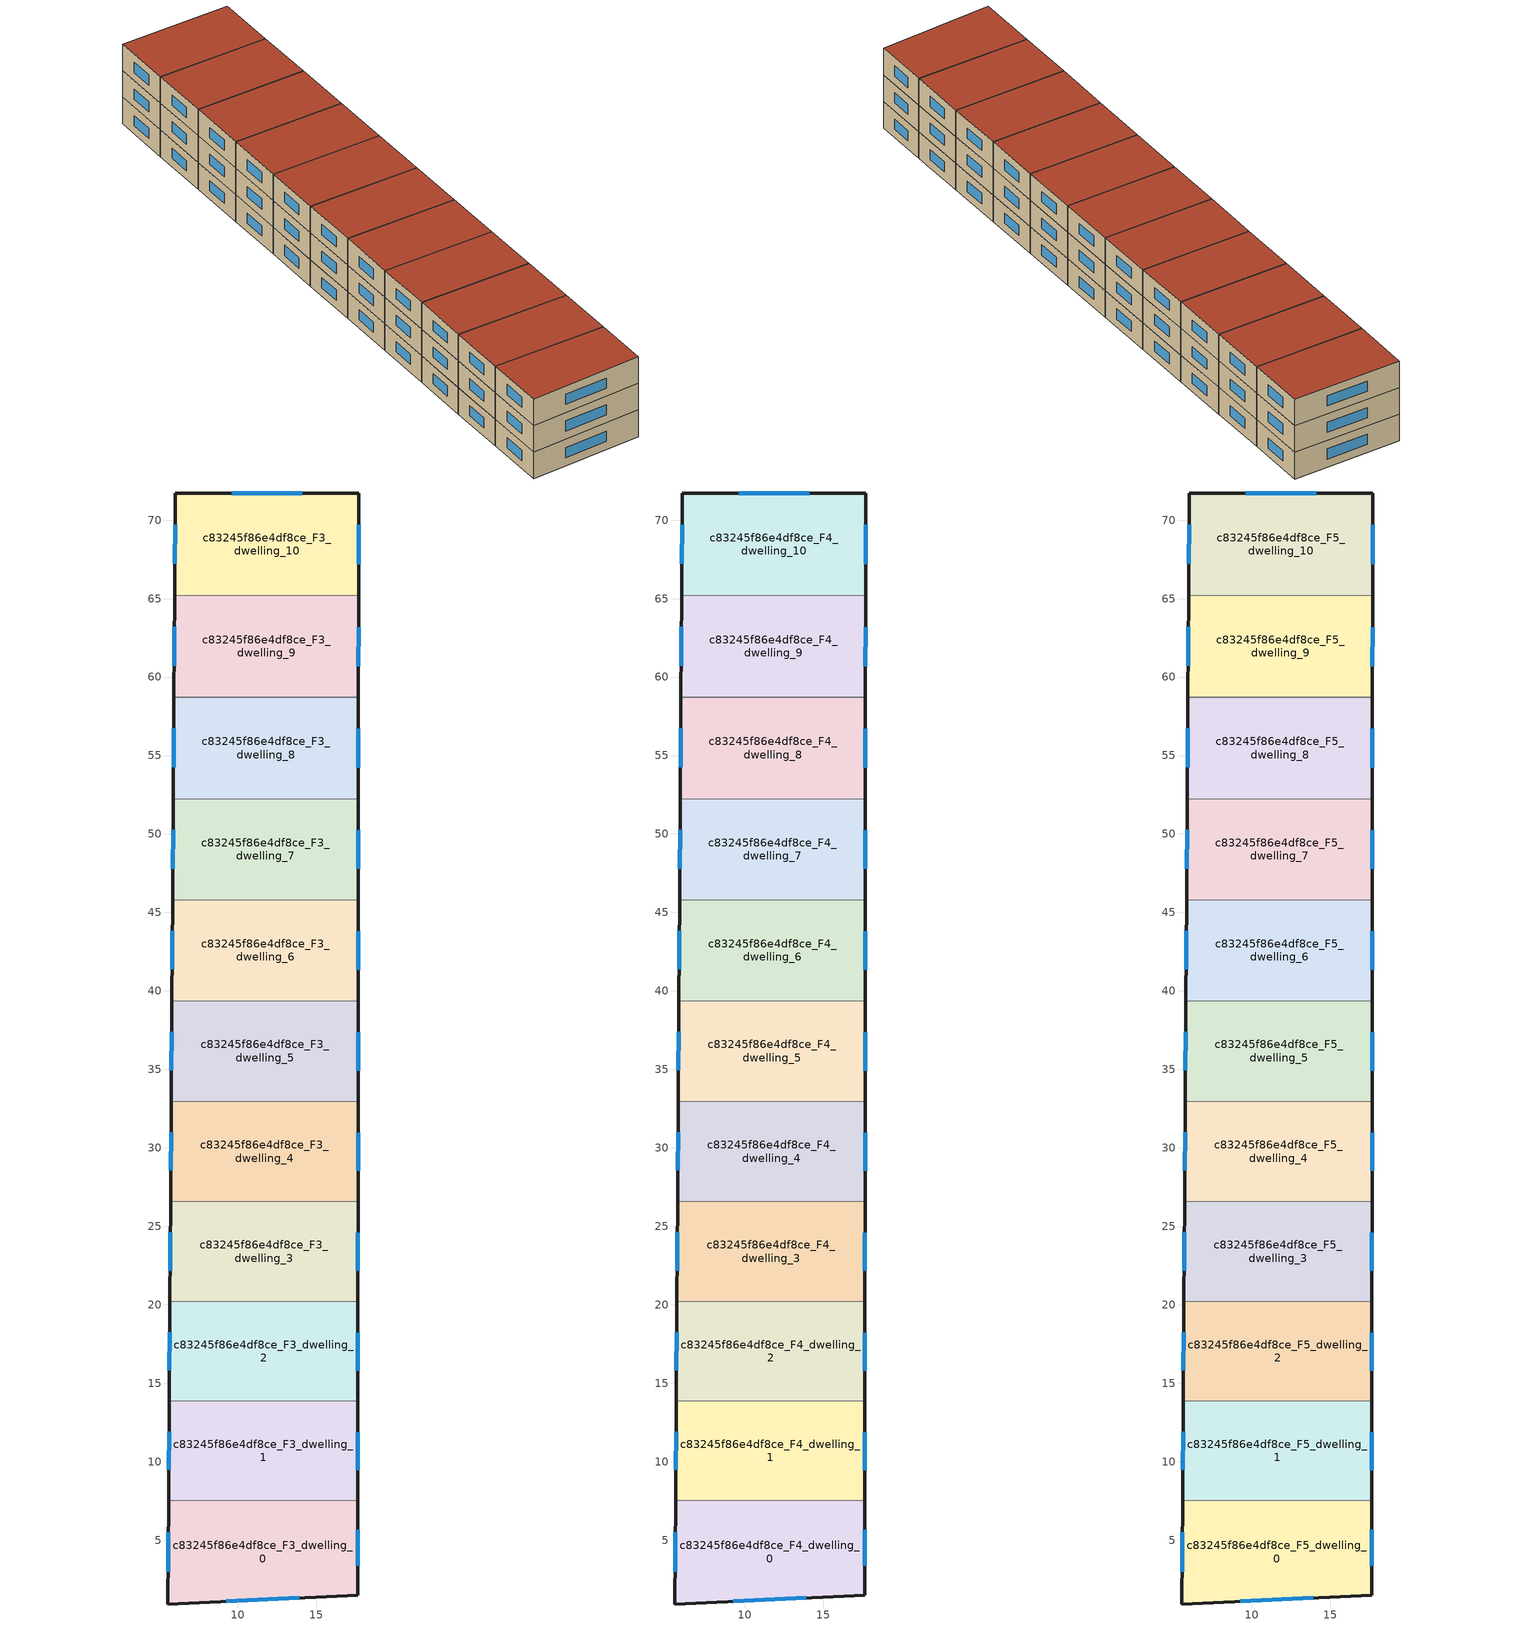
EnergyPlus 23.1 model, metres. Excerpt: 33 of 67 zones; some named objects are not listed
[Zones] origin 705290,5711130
c83245f86e4df8ce_F3_dwelling_0
 floor to c83245f86e4df8ce_F2_dwelling_0 (EU_floor_Construction): 17.64,7.51 17.64,1.5 5.54,0.93 5.59,7.54 z9
 wall outside (EU_wall_Construction): 5.59,7.54 5.54,0.93 17.64,1.5 17.64,7.51 z9:12
 wall to c83245f86e4df8ce_F3_dwelling_1 (EU_wall_Construction): 17.64,7.51 5.59,7.54 z9:12
 window (EU_Window_Construction): 17.64,3.35 17.64,5.65 / 9.28,1.1 13.9,1.32 / 5.57,5.5 5.56,2.97 z9.93:11.07
c83245f86e4df8ce_F3_dwelling_1
 floor to c83245f86e4df8ce_F2_dwelling_1 (EU_floor_Construction): 17.65,13.84 17.64,7.51 5.59,7.54 5.63,13.87 z9
 wall outside (EU_wall_Construction): 5.63,13.87 5.59,7.54 / 17.64,7.51 17.65,13.84 z9:12
 wall to c83245f86e4df8ce_F3_dwelling_2 (EU_wall_Construction): 17.65,13.84 5.63,13.87 z9:12
 window (EU_Window_Construction): 5.62,11.91 5.6,9.49 / 17.64,9.46 17.65,11.88 z9.93:11.07
c83245f86e4df8ce_F3_dwelling_10
 floor to c83245f86e4df8ce_F2_dwelling_10 (EU_floor_Construction): 17.7,71.7 17.69,65.19 5.98,65.22 6.02,71.73 z9
 wall outside (EU_wall_Construction): 17.69,65.19 17.7,71.7 6.02,71.73 5.98,65.22 z9:12
 wall to c83245f86e4df8ce_F3_dwelling_9 (EU_wall_Construction): 5.98,65.22 17.69,65.19 z9:12
 window (EU_Window_Construction): 6.01,69.72 5.99,67.23 / 14.09,71.71 9.63,71.72 / 17.7,67.2 17.7,69.69 z9.93:11.07
c83245f86e4df8ce_F3_dwelling_2
 floor to c83245f86e4df8ce_F2_dwelling_2 (EU_floor_Construction): 17.65,20.19 17.65,13.84 5.63,13.87 5.67,20.21 z9
 wall outside (EU_wall_Construction): 5.67,20.21 5.63,13.87 / 17.65,13.84 17.65,20.19 z9:12
 wall to c83245f86e4df8ce_F3_dwelling_3 (EU_wall_Construction): 17.65,20.19 5.67,20.21 z9:12
 window (EU_Window_Construction): 5.66,18.25 5.64,15.83 / 17.65,15.8 17.65,18.23 z9.93:11.07
c83245f86e4df8ce_F3_dwelling_3
 floor to c83245f86e4df8ce_F2_dwelling_3 (EU_floor_Construction): 17.66,26.55 17.65,20.19 5.67,20.21 5.71,26.58 z9
 wall outside (EU_wall_Construction): 5.71,26.58 5.67,20.21 / 17.65,20.19 17.66,26.55 z9:12
 wall to c83245f86e4df8ce_F3_dwelling_4 (EU_wall_Construction): 17.66,26.55 5.71,26.58 z9:12
 window (EU_Window_Construction): 5.7,24.62 5.69,22.18 / 17.66,22.15 17.66,24.59 z9.93:11.07
c83245f86e4df8ce_F3_dwelling_4
 floor to c83245f86e4df8ce_F2_dwelling_4 (EU_floor_Construction): 17.67,32.94 17.66,26.55 5.71,26.58 5.76,32.97 z9
 wall outside (EU_wall_Construction): 5.76,32.97 5.71,26.58 / 17.66,26.55 17.67,32.94 z9:12
 wall to c83245f86e4df8ce_F3_dwelling_5 (EU_wall_Construction): 17.67,32.94 5.76,32.97 z9:12
 window (EU_Window_Construction): 5.74,31 5.73,28.56 / 17.66,28.53 17.66,30.97 z9.93:11.07
c83245f86e4df8ce_F3_dwelling_5
 floor to c83245f86e4df8ce_F2_dwelling_5 (EU_floor_Construction): 17.67,39.35 17.67,32.94 5.76,32.97 5.8,39.38 z9
 wall outside (EU_wall_Construction): 5.8,39.38 5.76,32.97 / 17.67,32.94 17.67,39.35 z9:12
 wall to c83245f86e4df8ce_F3_dwelling_6 (EU_wall_Construction): 17.67,39.35 5.8,39.38 z9:12
 window (EU_Window_Construction): 5.79,37.4 5.77,34.95 / 17.67,34.92 17.67,37.37 z9.93:11.07
c83245f86e4df8ce_F3_dwelling_6
 floor to c83245f86e4df8ce_F2_dwelling_6 (EU_floor_Construction): 17.68,45.78 17.67,39.35 5.8,39.38 5.84,45.81 z9
 wall outside (EU_wall_Construction): 5.84,45.81 5.8,39.38 / 17.67,39.35 17.68,45.78 z9:12
 wall to c83245f86e4df8ce_F3_dwelling_7 (EU_wall_Construction): 17.68,45.78 5.84,45.81 z9:12
 window (EU_Window_Construction): 5.83,43.82 5.82,41.37 / 17.67,41.34 17.68,43.8 z9.93:11.07
c83245f86e4df8ce_F3_dwelling_7
 floor to c83245f86e4df8ce_F2_dwelling_7 (EU_floor_Construction): 17.68,52.23 17.68,45.78 5.84,45.81 5.89,52.26 z9
 wall outside (EU_wall_Construction): 5.89,52.26 5.84,45.81 / 17.68,45.78 17.68,52.23 z9:12
 wall to c83245f86e4df8ce_F3_dwelling_8 (EU_wall_Construction): 17.68,52.23 5.89,52.26 z9:12
 window (EU_Window_Construction): 5.88,50.27 5.86,47.8 / 17.68,47.77 17.68,50.24 z9.93:11.07
c83245f86e4df8ce_F3_dwelling_8
 floor to c83245f86e4df8ce_F2_dwelling_8 (EU_floor_Construction): 17.69,58.7 17.68,52.23 5.89,52.26 5.93,58.73 z9
 wall outside (EU_wall_Construction): 5.93,58.73 5.89,52.26 / 17.68,52.23 17.69,58.7 z9:12
 wall to c83245f86e4df8ce_F3_dwelling_9 (EU_wall_Construction): 17.69,58.7 5.93,58.73 z9:12
 window (EU_Window_Construction): 5.92,56.73 5.9,54.26 / 17.68,54.23 17.69,56.7 z9.93:11.07
c83245f86e4df8ce_F3_dwelling_9
 floor to c83245f86e4df8ce_F2_dwelling_9 (EU_floor_Construction): 17.69,65.19 17.69,58.7 5.93,58.73 5.98,65.22 z9
 wall outside (EU_wall_Construction): 5.98,65.22 5.93,58.73 / 17.69,58.7 17.69,65.19 z9:12
 window (EU_Window_Construction): 5.96,63.21 5.95,60.73 / 17.69,60.7 17.69,63.19 z9.93:11.07
c83245f86e4df8ce_F4_dwelling_0
 floor to c83245f86e4df8ce_F3_dwelling_0 (EU_floor_Construction): 17.64,7.51 17.64,1.5 5.54,0.93 5.59,7.54 z12
 wall outside (EU_wall_Construction): 5.59,7.54 5.54,0.93 17.64,1.5 17.64,7.51 z12:15
 wall to c83245f86e4df8ce_F4_dwelling_1 (EU_wall_Construction): 17.64,7.51 5.59,7.54 z12:15
 window (EU_Window_Construction): 17.64,3.35 17.64,5.65 / 9.28,1.1 13.9,1.32 / 5.57,5.5 5.56,2.97 z12.93:14.07
c83245f86e4df8ce_F4_dwelling_1
 floor to c83245f86e4df8ce_F3_dwelling_1 (EU_floor_Construction): 17.65,13.84 17.64,7.51 5.59,7.54 5.63,13.87 z12
 wall outside (EU_wall_Construction): 5.63,13.87 5.59,7.54 / 17.64,7.51 17.65,13.84 z12:15
 wall to c83245f86e4df8ce_F4_dwelling_2 (EU_wall_Construction): 17.65,13.84 5.63,13.87 z12:15
 window (EU_Window_Construction): 5.62,11.91 5.6,9.49 / 17.64,9.46 17.65,11.88 z12.93:14.07
c83245f86e4df8ce_F4_dwelling_10
 floor to c83245f86e4df8ce_F3_dwelling_10 (EU_floor_Construction): 17.7,71.7 17.69,65.19 5.98,65.22 6.02,71.73 z12
 wall outside (EU_wall_Construction): 17.69,65.19 17.7,71.7 6.02,71.73 5.98,65.22 z12:15
 wall to c83245f86e4df8ce_F4_dwelling_9 (EU_wall_Construction): 5.98,65.22 17.69,65.19 z12:15
 window (EU_Window_Construction): 6.01,69.72 5.99,67.23 / 14.09,71.71 9.63,71.72 / 17.7,67.2 17.7,69.69 z12.93:14.07
c83245f86e4df8ce_F4_dwelling_2
 floor to c83245f86e4df8ce_F3_dwelling_2 (EU_floor_Construction): 17.65,20.19 17.65,13.84 5.63,13.87 5.67,20.21 z12
 wall outside (EU_wall_Construction): 5.67,20.21 5.63,13.87 / 17.65,13.84 17.65,20.19 z12:15
 wall to c83245f86e4df8ce_F4_dwelling_3 (EU_wall_Construction): 17.65,20.19 5.67,20.21 z12:15
 window (EU_Window_Construction): 5.66,18.25 5.64,15.83 / 17.65,15.8 17.65,18.23 z12.93:14.07
c83245f86e4df8ce_F4_dwelling_3
 floor to c83245f86e4df8ce_F3_dwelling_3 (EU_floor_Construction): 17.66,26.55 17.65,20.19 5.67,20.21 5.71,26.58 z12
 wall outside (EU_wall_Construction): 5.71,26.58 5.67,20.21 / 17.65,20.19 17.66,26.55 z12:15
 wall to c83245f86e4df8ce_F4_dwelling_4 (EU_wall_Construction): 17.66,26.55 5.71,26.58 z12:15
 window (EU_Window_Construction): 5.7,24.62 5.69,22.18 / 17.66,22.15 17.66,24.59 z12.93:14.07
c83245f86e4df8ce_F4_dwelling_4
 floor to c83245f86e4df8ce_F3_dwelling_4 (EU_floor_Construction): 17.67,32.94 17.66,26.55 5.71,26.58 5.76,32.97 z12
 wall outside (EU_wall_Construction): 5.76,32.97 5.71,26.58 / 17.66,26.55 17.67,32.94 z12:15
 wall to c83245f86e4df8ce_F4_dwelling_5 (EU_wall_Construction): 17.67,32.94 5.76,32.97 z12:15
 window (EU_Window_Construction): 5.74,31 5.73,28.56 / 17.66,28.53 17.66,30.97 z12.93:14.07
c83245f86e4df8ce_F4_dwelling_5
 floor to c83245f86e4df8ce_F3_dwelling_5 (EU_floor_Construction): 17.67,39.35 17.67,32.94 5.76,32.97 5.8,39.38 z12
 wall outside (EU_wall_Construction): 5.8,39.38 5.76,32.97 / 17.67,32.94 17.67,39.35 z12:15
 wall to c83245f86e4df8ce_F4_dwelling_6 (EU_wall_Construction): 17.67,39.35 5.8,39.38 z12:15
 window (EU_Window_Construction): 5.79,37.4 5.77,34.95 / 17.67,34.92 17.67,37.37 z12.93:14.07
c83245f86e4df8ce_F4_dwelling_6
 floor to c83245f86e4df8ce_F3_dwelling_6 (EU_floor_Construction): 17.68,45.78 17.67,39.35 5.8,39.38 5.84,45.81 z12
 wall outside (EU_wall_Construction): 5.84,45.81 5.8,39.38 / 17.67,39.35 17.68,45.78 z12:15
 wall to c83245f86e4df8ce_F4_dwelling_7 (EU_wall_Construction): 17.68,45.78 5.84,45.81 z12:15
 window (EU_Window_Construction): 5.83,43.82 5.82,41.37 / 17.67,41.34 17.68,43.8 z12.93:14.07
c83245f86e4df8ce_F4_dwelling_7
 floor to c83245f86e4df8ce_F3_dwelling_7 (EU_floor_Construction): 17.68,52.23 17.68,45.78 5.84,45.81 5.89,52.26 z12
 wall outside (EU_wall_Construction): 5.89,52.26 5.84,45.81 / 17.68,45.78 17.68,52.23 z12:15
 wall to c83245f86e4df8ce_F4_dwelling_8 (EU_wall_Construction): 17.68,52.23 5.89,52.26 z12:15
 window (EU_Window_Construction): 5.88,50.27 5.86,47.8 / 17.68,47.77 17.68,50.24 z12.93:14.07
c83245f86e4df8ce_F4_dwelling_8
 floor to c83245f86e4df8ce_F3_dwelling_8 (EU_floor_Construction): 17.69,58.7 17.68,52.23 5.89,52.26 5.93,58.73 z12
 wall outside (EU_wall_Construction): 5.93,58.73 5.89,52.26 / 17.68,52.23 17.69,58.7 z12:15
 wall to c83245f86e4df8ce_F4_dwelling_9 (EU_wall_Construction): 17.69,58.7 5.93,58.73 z12:15
 window (EU_Window_Construction): 5.92,56.73 5.9,54.26 / 17.68,54.23 17.69,56.7 z12.93:14.07
c83245f86e4df8ce_F4_dwelling_9
 floor to c83245f86e4df8ce_F3_dwelling_9 (EU_floor_Construction): 17.69,65.19 17.69,58.7 5.93,58.73 5.98,65.22 z12
 wall outside (EU_wall_Construction): 5.98,65.22 5.93,58.73 / 17.69,58.7 17.69,65.19 z12:15
 window (EU_Window_Construction): 5.96,63.21 5.95,60.73 / 17.69,60.7 17.69,63.19 z12.93:14.07
c83245f86e4df8ce_F5_dwelling_0
 floor to c83245f86e4df8ce_F4_dwelling_0 (EU_floor_Construction): 17.64,7.51 17.64,1.5 5.54,0.93 5.59,7.54 z15
 wall outside (EU_wall_Construction): 5.59,7.54 5.54,0.93 17.64,1.5 17.64,7.51 z15:18
 wall to c83245f86e4df8ce_F5_dwelling_1 (EU_wall_Construction): 17.64,7.51 5.59,7.54 z15:18
 window (EU_Window_Construction): 17.64,3.35 17.64,5.65 / 9.28,1.1 13.9,1.32 / 5.57,5.5 5.56,2.97 z15.93:17.07
 roof outside (EU_roof_Construction): 17.64,1.5 17.64,7.51 5.59,7.54 5.54,0.93 z18
c83245f86e4df8ce_F5_dwelling_1
 floor to c83245f86e4df8ce_F4_dwelling_1 (EU_floor_Construction): 17.65,13.84 17.64,7.51 5.59,7.54 5.63,13.87 z15
 wall outside (EU_wall_Construction): 5.63,13.87 5.59,7.54 / 17.64,7.51 17.65,13.84 z15:18
 wall to c83245f86e4df8ce_F5_dwelling_2 (EU_wall_Construction): 17.65,13.84 5.63,13.87 z15:18
 window (EU_Window_Construction): 5.62,11.91 5.6,9.49 / 17.64,9.46 17.65,11.88 z15.93:17.07
 roof outside (EU_roof_Construction): 17.64,7.51 17.65,13.84 5.63,13.87 5.59,7.54 z18
c83245f86e4df8ce_F5_dwelling_10
 floor to c83245f86e4df8ce_F4_dwelling_10 (EU_floor_Construction): 17.7,71.7 17.69,65.19 5.98,65.22 6.02,71.73 z15
 wall outside (EU_wall_Construction): 17.69,65.19 17.7,71.7 6.02,71.73 5.98,65.22 z15:18
 wall to c83245f86e4df8ce_F5_dwelling_9 (EU_wall_Construction): 5.98,65.22 17.69,65.19 z15:18
 window (EU_Window_Construction): 6.01,69.72 5.99,67.23 / 14.09,71.71 9.63,71.72 / 17.7,67.2 17.7,69.69 z15.93:17.07
 roof outside (EU_roof_Construction): 17.69,65.19 17.7,71.7 6.02,71.73 5.98,65.22 z18
c83245f86e4df8ce_F5_dwelling_2
 floor to c83245f86e4df8ce_F4_dwelling_2 (EU_floor_Construction): 17.65,20.19 17.65,13.84 5.63,13.87 5.67,20.21 z15
 wall outside (EU_wall_Construction): 5.67,20.21 5.63,13.87 / 17.65,13.84 17.65,20.19 z15:18
 wall to c83245f86e4df8ce_F5_dwelling_3 (EU_wall_Construction): 17.65,20.19 5.67,20.21 z15:18
 window (EU_Window_Construction): 5.66,18.25 5.64,15.83 / 17.65,15.8 17.65,18.23 z15.93:17.07
 roof outside (EU_roof_Construction): 17.65,13.84 17.65,20.19 5.67,20.21 5.63,13.87 z18
c83245f86e4df8ce_F5_dwelling_3
 floor to c83245f86e4df8ce_F4_dwelling_3 (EU_floor_Construction): 17.66,26.55 17.65,20.19 5.67,20.21 5.71,26.58 z15
 wall outside (EU_wall_Construction): 5.71,26.58 5.67,20.21 / 17.65,20.19 17.66,26.55 z15:18
 wall to c83245f86e4df8ce_F5_dwelling_4 (EU_wall_Construction): 17.66,26.55 5.71,26.58 z15:18
 window (EU_Window_Construction): 5.7,24.62 5.69,22.18 / 17.66,22.15 17.66,24.59 z15.93:17.07
 roof outside (EU_roof_Construction): 17.65,20.19 17.66,26.55 5.71,26.58 5.67,20.21 z18
c83245f86e4df8ce_F5_dwelling_4
 floor to c83245f86e4df8ce_F4_dwelling_4 (EU_floor_Construction): 17.67,32.94 17.66,26.55 5.71,26.58 5.76,32.97 z15
 wall outside (EU_wall_Construction): 5.76,32.97 5.71,26.58 / 17.66,26.55 17.67,32.94 z15:18
 wall to c83245f86e4df8ce_F5_dwelling_5 (EU_wall_Construction): 17.67,32.94 5.76,32.97 z15:18
 window (EU_Window_Construction): 5.74,31 5.73,28.56 / 17.66,28.53 17.66,30.97 z15.93:17.07
 roof outside (EU_roof_Construction): 17.66,26.55 17.67,32.94 5.76,32.97 5.71,26.58 z18
c83245f86e4df8ce_F5_dwelling_5
 floor to c83245f86e4df8ce_F4_dwelling_5 (EU_floor_Construction): 17.67,39.35 17.67,32.94 5.76,32.97 5.8,39.38 z15
 wall outside (EU_wall_Construction): 5.8,39.38 5.76,32.97 / 17.67,32.94 17.67,39.35 z15:18
 wall to c83245f86e4df8ce_F5_dwelling_6 (EU_wall_Construction): 17.67,39.35 5.8,39.38 z15:18
 window (EU_Window_Construction): 5.79,37.4 5.77,34.95 / 17.67,34.92 17.67,37.37 z15.93:17.07
 roof outside (EU_roof_Construction): 17.67,32.94 17.67,39.35 5.8,39.38 5.76,32.97 z18
c83245f86e4df8ce_F5_dwelling_6
 floor to c83245f86e4df8ce_F4_dwelling_6 (EU_floor_Construction): 17.68,45.78 17.67,39.35 5.8,39.38 5.84,45.81 z15
 wall outside (EU_wall_Construction): 5.84,45.81 5.8,39.38 / 17.67,39.35 17.68,45.78 z15:18
 wall to c83245f86e4df8ce_F5_dwelling_7 (EU_wall_Construction): 17.68,45.78 5.84,45.81 z15:18
 window (EU_Window_Construction): 5.83,43.82 5.82,41.37 / 17.67,41.34 17.68,43.8 z15.93:17.07
 roof outside (EU_roof_Construction): 17.67,39.35 17.68,45.78 5.84,45.81 5.8,39.38 z18
c83245f86e4df8ce_F5_dwelling_7
 floor to c83245f86e4df8ce_F4_dwelling_7 (EU_floor_Construction): 17.68,52.23 17.68,45.78 5.84,45.81 5.89,52.26 z15
 wall outside (EU_wall_Construction): 5.89,52.26 5.84,45.81 / 17.68,45.78 17.68,52.23 z15:18
 wall to c83245f86e4df8ce_F5_dwelling_8 (EU_wall_Construction): 17.68,52.23 5.89,52.26 z15:18
 window (EU_Window_Construction): 5.88,50.27 5.86,47.8 / 17.68,47.77 17.68,50.24 z15.93:17.07
 roof outside (EU_roof_Construction): 17.68,45.78 17.68,52.23 5.89,52.26 5.84,45.81 z18
c83245f86e4df8ce_F5_dwelling_8
 floor to c83245f86e4df8ce_F4_dwelling_8 (EU_floor_Construction): 17.69,58.7 17.68,52.23 5.89,52.26 5.93,58.73 z15
 wall outside (EU_wall_Construction): 5.93,58.73 5.89,52.26 / 17.68,52.23 17.69,58.7 z15:18
 wall to c83245f86e4df8ce_F5_dwelling_9 (EU_wall_Construction): 17.69,58.7 5.93,58.73 z15:18
 window (EU_Window_Construction): 5.92,56.73 5.9,54.26 / 17.68,54.23 17.69,56.7 z15.93:17.07
 roof outside (EU_roof_Construction): 17.68,52.23 17.69,58.7 5.93,58.73 5.89,52.26 z18
c83245f86e4df8ce_F5_dwelling_9
 floor to c83245f86e4df8ce_F4_dwelling_9 (EU_floor_Construction): 17.69,65.19 17.69,58.7 5.93,58.73 5.98,65.22 z15
 wall outside (EU_wall_Construction): 5.98,65.22 5.93,58.73 / 17.69,58.7 17.69,65.19 z15:18
 window (EU_Window_Construction): 5.96,63.21 5.95,60.73 / 17.69,60.7 17.69,63.19 z15.93:17.07
 roof outside (EU_roof_Construction): 17.69,58.7 17.69,65.19 5.98,65.22 5.93,58.73 z18
[Building]
EU S2 Campaign: North Axis=0; Terrain=City; Solar Distribution=FullExterior
[Site:Location]
London: Latitude=51.5; Longitude=-0.5; Time Zone=0; Elevation=25
[SizingPeriod:WeatherFileDays]
AnnualSizingPeriod: Begin Month=1; Begin Day of Month=1; End Month=12; End Day of Month=31; Day of Week for Start Day=Monday; Use Weather File Daylight Saving Period=No; Use Weather File Rain and Snow Indicators=No
[MATERIAL]
EU_InternalMass_Material: Roughness=MediumRough; Thickness=0.1; Conductivity=1; Density=1800; Specific Heat=900; Thermal Absorptance=0.9; Solar Absorptance=0.7; Visible Absorptance=0.7
[MATERIAL:NOMASS] Roughness=MediumRough; Thermal Absorptance=0.9; Solar Absorptance=0.7; Visible Absorptance=0.7
Name | Thermal Resistance
EU_wall_NoMass | 0.53138
EU_roof_NoMass | 2.54466
EU_floor_NoMass | 1.96308
[WINDOWMATERIAL:SIMPLEGLAZINGSYSTEM]
EU_Window_SimpleGlazing: UFactor=4.07112; Solar Heat Gain Coefficient=0.85; Visible Transmittance=0.85
[CONSTRUCTION]
EU_wall_Construction: EU_wall_NoMass
EU_roof_Construction: EU_roof_NoMass
EU_floor_Construction: EU_floor_NoMass
EU_Window_Construction: EU_Window_SimpleGlazing
EU_InternalMass_Construction: EU_InternalMass_Material
[ZONE] Type=1; Multiplier=1; Ceiling Height=autocalculate; Floor Area=autocalculate; Part of Total Floor Area=Yes
Name | Volume
c83245f86e4df8ce_F3_dwelling_0; c83245f86e4df8ce_F4_dwelling_0; c83245f86e4df8ce_F5_dwelling_0 | 228.541
c83245f86e4df8ce_F3_dwelling_1; c83245f86e4df8ce_F4_dwelling_1; c83245f86e4df8ce_F5_dwelling_1 | 228.568
c83245f86e4df8ce_F3_dwelling_10; c83245f86e4df8ce_F4_dwelling_10; c83245f86e4df8ce_F5_dwelling_10; c83245f86e4df8ce_F3_dwelling_5; c83245f86e4df8ce_F4_dwelling_5; c83245f86e4df8ce_F5_dwelling_5; c83245f86e4df8ce_F3_dwelling_6; c83245f86e4df8ce_F4_dwelling_6; c83245f86e4df8ce_F5_dwelling_6 | 228.555
c83245f86e4df8ce_F3_dwelling_2; c83245f86e4df8ce_F4_dwelling_2; c83245f86e4df8ce_F5_dwelling_2 | 228.576
c83245f86e4df8ce_F3_dwelling_3; c83245f86e4df8ce_F4_dwelling_3; c83245f86e4df8ce_F5_dwelling_3 | 228.57
c83245f86e4df8ce_F3_dwelling_4; c83245f86e4df8ce_F4_dwelling_4; c83245f86e4df8ce_F5_dwelling_4 | 228.581
c83245f86e4df8ce_F3_dwelling_7; c83245f86e4df8ce_F4_dwelling_7; c83245f86e4df8ce_F5_dwelling_7 | 228.549
c83245f86e4df8ce_F3_dwelling_8; c83245f86e4df8ce_F4_dwelling_8; c83245f86e4df8ce_F5_dwelling_8 | 228.583
c83245f86e4df8ce_F3_dwelling_9; c83245f86e4df8ce_F4_dwelling_9; c83245f86e4df8ce_F5_dwelling_9 | 228.56
[INTERNALMASS] Construction=EU_InternalMass_Construction
Name | Zone or ZoneList | Surface Area
c83245f86e4df8ce_F3_dwelling_0_EU_InternalMass | c83245f86e4df8ce_F3_dwelling_0 | 76.1805
c83245f86e4df8ce_F3_dwelling_1_EU_InternalMass | c83245f86e4df8ce_F3_dwelling_1 | 76.1889
c83245f86e4df8ce_F3_dwelling_2_EU_InternalMass | c83245f86e4df8ce_F3_dwelling_2 | 76.1919
c83245f86e4df8ce_F3_dwelling_3_EU_InternalMass | c83245f86e4df8ce_F3_dwelling_3 | 76.1902
c83245f86e4df8ce_F3_dwelling_4_EU_InternalMass | c83245f86e4df8ce_F3_dwelling_4 | 76.1931
c83245f86e4df8ce_F3_dwelling_5_EU_InternalMass | c83245f86e4df8ce_F3_dwelling_5 | 76.1854
c83245f86e4df8ce_F3_dwelling_6_EU_InternalMass | c83245f86e4df8ce_F3_dwelling_6 | 76.1848
c83245f86e4df8ce_F3_dwelling_7_EU_InternalMass | c83245f86e4df8ce_F3_dwelling_7 | 76.1828
c83245f86e4df8ce_F3_dwelling_8_EU_InternalMass | c83245f86e4df8ce_F3_dwelling_8 | 76.1941
c83245f86e4df8ce_F3_dwelling_9_EU_InternalMass | c83245f86e4df8ce_F3_dwelling_9 | 76.1862
c83245f86e4df8ce_F3_dwelling_10_EU_InternalMass | c83245f86e4df8ce_F3_dwelling_10 | 76.1853
c83245f86e4df8ce_F4_dwelling_0_EU_InternalMass | c83245f86e4df8ce_F4_dwelling_0 | 76.1805
c83245f86e4df8ce_F4_dwelling_1_EU_InternalMass | c83245f86e4df8ce_F4_dwelling_1 | 76.1889
c83245f86e4df8ce_F4_dwelling_2_EU_InternalMass | c83245f86e4df8ce_F4_dwelling_2 | 76.1919
c83245f86e4df8ce_F4_dwelling_3_EU_InternalMass | c83245f86e4df8ce_F4_dwelling_3 | 76.1902
c83245f86e4df8ce_F4_dwelling_4_EU_InternalMass | c83245f86e4df8ce_F4_dwelling_4 | 76.1931
c83245f86e4df8ce_F4_dwelling_5_EU_InternalMass | c83245f86e4df8ce_F4_dwelling_5 | 76.1854
c83245f86e4df8ce_F4_dwelling_6_EU_InternalMass | c83245f86e4df8ce_F4_dwelling_6 | 76.1848
c83245f86e4df8ce_F4_dwelling_7_EU_InternalMass | c83245f86e4df8ce_F4_dwelling_7 | 76.1828
c83245f86e4df8ce_F4_dwelling_8_EU_InternalMass | c83245f86e4df8ce_F4_dwelling_8 | 76.1941
c83245f86e4df8ce_F4_dwelling_9_EU_InternalMass | c83245f86e4df8ce_F4_dwelling_9 | 76.1862
c83245f86e4df8ce_F4_dwelling_10_EU_InternalMass | c83245f86e4df8ce_F4_dwelling_10 | 76.1853
c83245f86e4df8ce_F5_dwelling_0_EU_InternalMass | c83245f86e4df8ce_F5_dwelling_0 | 76.1805
c83245f86e4df8ce_F5_dwelling_1_EU_InternalMass | c83245f86e4df8ce_F5_dwelling_1 | 76.1889
c83245f86e4df8ce_F5_dwelling_2_EU_InternalMass | c83245f86e4df8ce_F5_dwelling_2 | 76.1919
c83245f86e4df8ce_F5_dwelling_3_EU_InternalMass | c83245f86e4df8ce_F5_dwelling_3 | 76.1902
c83245f86e4df8ce_F5_dwelling_4_EU_InternalMass | c83245f86e4df8ce_F5_dwelling_4 | 76.1931
c83245f86e4df8ce_F5_dwelling_5_EU_InternalMass | c83245f86e4df8ce_F5_dwelling_5 | 76.1854
c83245f86e4df8ce_F5_dwelling_6_EU_InternalMass | c83245f86e4df8ce_F5_dwelling_6 | 76.1848
c83245f86e4df8ce_F5_dwelling_7_EU_InternalMass | c83245f86e4df8ce_F5_dwelling_7 | 76.1828
c83245f86e4df8ce_F5_dwelling_8_EU_InternalMass | c83245f86e4df8ce_F5_dwelling_8 | 76.1941
c83245f86e4df8ce_F5_dwelling_9_EU_InternalMass | c83245f86e4df8ce_F5_dwelling_9 | 76.1862
c83245f86e4df8ce_F5_dwelling_10_EU_InternalMass | c83245f86e4df8ce_F5_dwelling_10 | 76.1853
[OTHEREQUIPMENT] Fuel Type=Electricity; Design Level Calculation Method=Watts/Area; Power per Zone Floor Area=1; Fraction Latent=0; Fraction Radiant=0; Fraction Lost=0; Carbon Dioxide Generation Rate=0; EndUse Subcategory=EU_Step8_InternalGains
Name | Zone or ZoneList or Space or SpaceList | Schedule
EU_Step8_InternalGain_c83245f86e4df8ce_F3_dwelling_0_f000 | c83245f86e4df8ce_F3_dwelling_0 | EU_Step8_GainSchedule_c83245f86e4df8ce_F3_dwelling_0_f000
EU_Step8_InternalGain_c83245f86e4df8ce_F3_dwelling_1_f000 | c83245f86e4df8ce_F3_dwelling_1 | EU_Step8_GainSchedule_c83245f86e4df8ce_F3_dwelling_1_f000
EU_Step8_InternalGain_c83245f86e4df8ce_F3_dwelling_2_f000 | c83245f86e4df8ce_F3_dwelling_2 | EU_Step8_GainSchedule_c83245f86e4df8ce_F3_dwelling_2_f000
EU_Step8_InternalGain_c83245f86e4df8ce_F3_dwelling_3_f000 | c83245f86e4df8ce_F3_dwelling_3 | EU_Step8_GainSchedule_c83245f86e4df8ce_F3_dwelling_3_f000
EU_Step8_InternalGain_c83245f86e4df8ce_F3_dwelling_4_f000 | c83245f86e4df8ce_F3_dwelling_4 | EU_Step8_GainSchedule_c83245f86e4df8ce_F3_dwelling_4_f000
EU_Step8_InternalGain_c83245f86e4df8ce_F3_dwelling_5_f000 | c83245f86e4df8ce_F3_dwelling_5 | EU_Step8_GainSchedule_c83245f86e4df8ce_F3_dwelling_5_f000
EU_Step8_InternalGain_c83245f86e4df8ce_F3_dwelling_6_f000 | c83245f86e4df8ce_F3_dwelling_6 | EU_Step8_GainSchedule_c83245f86e4df8ce_F3_dwelling_6_f000
EU_Step8_InternalGain_c83245f86e4df8ce_F3_dwelling_7_f000 | c83245f86e4df8ce_F3_dwelling_7 | EU_Step8_GainSchedule_c83245f86e4df8ce_F3_dwelling_7_f000
EU_Step8_InternalGain_c83245f86e4df8ce_F3_dwelling_8_f000 | c83245f86e4df8ce_F3_dwelling_8 | EU_Step8_GainSchedule_c83245f86e4df8ce_F3_dwelling_8_f000
EU_Step8_InternalGain_c83245f86e4df8ce_F3_dwelling_9_f000 | c83245f86e4df8ce_F3_dwelling_9 | EU_Step8_GainSchedule_c83245f86e4df8ce_F3_dwelling_9_f000
EU_Step8_InternalGain_c83245f86e4df8ce_F3_dwelling_10_f000 | c83245f86e4df8ce_F3_dwelling_10 | EU_Step8_GainSchedule_c83245f86e4df8ce_F3_dwelling_10_f000
EU_Step8_InternalGain_c83245f86e4df8ce_F4_dwelling_0_f000 | c83245f86e4df8ce_F4_dwelling_0 | EU_Step8_GainSchedule_c83245f86e4df8ce_F4_dwelling_0_f000
EU_Step8_InternalGain_c83245f86e4df8ce_F4_dwelling_1_f000 | c83245f86e4df8ce_F4_dwelling_1 | EU_Step8_GainSchedule_c83245f86e4df8ce_F4_dwelling_1_f000
EU_Step8_InternalGain_c83245f86e4df8ce_F4_dwelling_2_f000 | c83245f86e4df8ce_F4_dwelling_2 | EU_Step8_GainSchedule_c83245f86e4df8ce_F4_dwelling_2_f000
EU_Step8_InternalGain_c83245f86e4df8ce_F4_dwelling_3_f000 | c83245f86e4df8ce_F4_dwelling_3 | EU_Step8_GainSchedule_c83245f86e4df8ce_F4_dwelling_3_f000
EU_Step8_InternalGain_c83245f86e4df8ce_F4_dwelling_4_f000 | c83245f86e4df8ce_F4_dwelling_4 | EU_Step8_GainSchedule_c83245f86e4df8ce_F4_dwelling_4_f000
EU_Step8_InternalGain_c83245f86e4df8ce_F4_dwelling_5_f000 | c83245f86e4df8ce_F4_dwelling_5 | EU_Step8_GainSchedule_c83245f86e4df8ce_F4_dwelling_5_f000
EU_Step8_InternalGain_c83245f86e4df8ce_F4_dwelling_6_f000 | c83245f86e4df8ce_F4_dwelling_6 | EU_Step8_GainSchedule_c83245f86e4df8ce_F4_dwelling_6_f000
EU_Step8_InternalGain_c83245f86e4df8ce_F4_dwelling_7_f000 | c83245f86e4df8ce_F4_dwelling_7 | EU_Step8_GainSchedule_c83245f86e4df8ce_F4_dwelling_7_f000
EU_Step8_InternalGain_c83245f86e4df8ce_F4_dwelling_8_f000 | c83245f86e4df8ce_F4_dwelling_8 | EU_Step8_GainSchedule_c83245f86e4df8ce_F4_dwelling_8_f000
EU_Step8_InternalGain_c83245f86e4df8ce_F4_dwelling_9_f000 | c83245f86e4df8ce_F4_dwelling_9 | EU_Step8_GainSchedule_c83245f86e4df8ce_F4_dwelling_9_f000
EU_Step8_InternalGain_c83245f86e4df8ce_F4_dwelling_10_f000 | c83245f86e4df8ce_F4_dwelling_10 | EU_Step8_GainSchedule_c83245f86e4df8ce_F4_dwelling_10_f000
EU_Step8_InternalGain_c83245f86e4df8ce_F5_dwelling_0_f000 | c83245f86e4df8ce_F5_dwelling_0 | EU_Step8_GainSchedule_c83245f86e4df8ce_F5_dwelling_0_f000
EU_Step8_InternalGain_c83245f86e4df8ce_F5_dwelling_1_f000 | c83245f86e4df8ce_F5_dwelling_1 | EU_Step8_GainSchedule_c83245f86e4df8ce_F5_dwelling_1_f000
EU_Step8_InternalGain_c83245f86e4df8ce_F5_dwelling_2_f000 | c83245f86e4df8ce_F5_dwelling_2 | EU_Step8_GainSchedule_c83245f86e4df8ce_F5_dwelling_2_f000
EU_Step8_InternalGain_c83245f86e4df8ce_F5_dwelling_3_f000 | c83245f86e4df8ce_F5_dwelling_3 | EU_Step8_GainSchedule_c83245f86e4df8ce_F5_dwelling_3_f000
EU_Step8_InternalGain_c83245f86e4df8ce_F5_dwelling_4_f000 | c83245f86e4df8ce_F5_dwelling_4 | EU_Step8_GainSchedule_c83245f86e4df8ce_F5_dwelling_4_f000
EU_Step8_InternalGain_c83245f86e4df8ce_F5_dwelling_5_f000 | c83245f86e4df8ce_F5_dwelling_5 | EU_Step8_GainSchedule_c83245f86e4df8ce_F5_dwelling_5_f000
EU_Step8_InternalGain_c83245f86e4df8ce_F5_dwelling_6_f000 | c83245f86e4df8ce_F5_dwelling_6 | EU_Step8_GainSchedule_c83245f86e4df8ce_F5_dwelling_6_f000
EU_Step8_InternalGain_c83245f86e4df8ce_F5_dwelling_7_f000 | c83245f86e4df8ce_F5_dwelling_7 | EU_Step8_GainSchedule_c83245f86e4df8ce_F5_dwelling_7_f000
EU_Step8_InternalGain_c83245f86e4df8ce_F5_dwelling_8_f000 | c83245f86e4df8ce_F5_dwelling_8 | EU_Step8_GainSchedule_c83245f86e4df8ce_F5_dwelling_8_f000
EU_Step8_InternalGain_c83245f86e4df8ce_F5_dwelling_9_f000 | c83245f86e4df8ce_F5_dwelling_9 | EU_Step8_GainSchedule_c83245f86e4df8ce_F5_dwelling_9_f000
EU_Step8_InternalGain_c83245f86e4df8ce_F5_dwelling_10_f000 | c83245f86e4df8ce_F5_dwelling_10 | EU_Step8_GainSchedule_c83245f86e4df8ce_F5_dwelling_10_f000
[ZONEVENTILATION:DESIGNFLOWRATE] Schedule=EU_AlwaysOn; Design Flow Rate Calculation Method=AirChanges/Hour; Air Changes per Hour=0.463094; Ventilation Type=Natural; Fan Pressure Rise=0; Fan Total Efficiency=1; Constant Term Coefficient=1; Temperature Term Coefficient=0; Velocity Term Coefficient=0; Velocity Squared Term Coefficient=0; Minimum Indoor Temperature=-100; Maximum Indoor Temperature=100; Delta Temperature=-100; Minimum Outdoor Temperature=-100; Maximum Outdoor Temperature=100; Maximum Wind Speed=40
Name | Zone or ZoneList or Space or SpaceList
EU_ConstantAir_c83245f86e4df8ce_F3_dwelling_0 | c83245f86e4df8ce_F3_dwelling_0
EU_ConstantAir_c83245f86e4df8ce_F3_dwelling_1 | c83245f86e4df8ce_F3_dwelling_1
EU_ConstantAir_c83245f86e4df8ce_F3_dwelling_2 | c83245f86e4df8ce_F3_dwelling_2
EU_ConstantAir_c83245f86e4df8ce_F3_dwelling_3 | c83245f86e4df8ce_F3_dwelling_3
EU_ConstantAir_c83245f86e4df8ce_F3_dwelling_4 | c83245f86e4df8ce_F3_dwelling_4
EU_ConstantAir_c83245f86e4df8ce_F3_dwelling_5 | c83245f86e4df8ce_F3_dwelling_5
EU_ConstantAir_c83245f86e4df8ce_F3_dwelling_6 | c83245f86e4df8ce_F3_dwelling_6
EU_ConstantAir_c83245f86e4df8ce_F3_dwelling_7 | c83245f86e4df8ce_F3_dwelling_7
EU_ConstantAir_c83245f86e4df8ce_F3_dwelling_8 | c83245f86e4df8ce_F3_dwelling_8
EU_ConstantAir_c83245f86e4df8ce_F3_dwelling_9 | c83245f86e4df8ce_F3_dwelling_9
EU_ConstantAir_c83245f86e4df8ce_F3_dwelling_10 | c83245f86e4df8ce_F3_dwelling_10
EU_ConstantAir_c83245f86e4df8ce_F4_dwelling_0 | c83245f86e4df8ce_F4_dwelling_0
EU_ConstantAir_c83245f86e4df8ce_F4_dwelling_1 | c83245f86e4df8ce_F4_dwelling_1
EU_ConstantAir_c83245f86e4df8ce_F4_dwelling_2 | c83245f86e4df8ce_F4_dwelling_2
EU_ConstantAir_c83245f86e4df8ce_F4_dwelling_3 | c83245f86e4df8ce_F4_dwelling_3
EU_ConstantAir_c83245f86e4df8ce_F4_dwelling_4 | c83245f86e4df8ce_F4_dwelling_4
EU_ConstantAir_c83245f86e4df8ce_F4_dwelling_5 | c83245f86e4df8ce_F4_dwelling_5
EU_ConstantAir_c83245f86e4df8ce_F4_dwelling_6 | c83245f86e4df8ce_F4_dwelling_6
EU_ConstantAir_c83245f86e4df8ce_F4_dwelling_7 | c83245f86e4df8ce_F4_dwelling_7
EU_ConstantAir_c83245f86e4df8ce_F4_dwelling_8 | c83245f86e4df8ce_F4_dwelling_8
EU_ConstantAir_c83245f86e4df8ce_F4_dwelling_9 | c83245f86e4df8ce_F4_dwelling_9
EU_ConstantAir_c83245f86e4df8ce_F4_dwelling_10 | c83245f86e4df8ce_F4_dwelling_10
EU_ConstantAir_c83245f86e4df8ce_F5_dwelling_0 | c83245f86e4df8ce_F5_dwelling_0
EU_ConstantAir_c83245f86e4df8ce_F5_dwelling_1 | c83245f86e4df8ce_F5_dwelling_1
EU_ConstantAir_c83245f86e4df8ce_F5_dwelling_2 | c83245f86e4df8ce_F5_dwelling_2
EU_ConstantAir_c83245f86e4df8ce_F5_dwelling_3 | c83245f86e4df8ce_F5_dwelling_3
EU_ConstantAir_c83245f86e4df8ce_F5_dwelling_4 | c83245f86e4df8ce_F5_dwelling_4
EU_ConstantAir_c83245f86e4df8ce_F5_dwelling_5 | c83245f86e4df8ce_F5_dwelling_5
EU_ConstantAir_c83245f86e4df8ce_F5_dwelling_6 | c83245f86e4df8ce_F5_dwelling_6
EU_ConstantAir_c83245f86e4df8ce_F5_dwelling_7 | c83245f86e4df8ce_F5_dwelling_7
EU_ConstantAir_c83245f86e4df8ce_F5_dwelling_8 | c83245f86e4df8ce_F5_dwelling_8
EU_ConstantAir_c83245f86e4df8ce_F5_dwelling_9 | c83245f86e4df8ce_F5_dwelling_9
EU_ConstantAir_c83245f86e4df8ce_F5_dwelling_10 | c83245f86e4df8ce_F5_dwelling_10
[HVACTEMPLATE:THERMOSTAT] Constant Heating Setpoint=20; Constant Cooling Setpoint=50
EU_HeatOnly_c83245f86e4df8ce_F0_dwelling_0; EU_HeatOnly_c83245f86e4df8ce_F0_dwelling_1; EU_HeatOnly_c83245f86e4df8ce_F0_dwelling_2; EU_HeatOnly_c83245f86e4df8ce_F0_dwelling_3; EU_HeatOnly_c83245f86e4df8ce_F0_dwelling_4; EU_HeatOnly_c83245f86e4df8ce_F0_dwelling_5; EU_HeatOnly_c83245f86e4df8ce_F0_dwelling_6; EU_HeatOnly_c83245f86e4df8ce_F0_dwelling_7; EU_HeatOnly_c83245f86e4df8ce_F0_dwelling_8; EU_HeatOnly_c83245f86e4df8ce_F0_dwelling_9; EU_HeatOnly_c83245f86e4df8ce_F0_dwelling_10; EU_HeatOnly_c83245f86e4df8ce_F0_dwelling_11; EU_HeatOnly_c83245f86e4df8ce_F1_dwelling_0; EU_HeatOnly_c83245f86e4df8ce_F1_dwelling_1; EU_HeatOnly_c83245f86e4df8ce_F1_dwelling_2; EU_HeatOnly_c83245f86e4df8ce_F1_dwelling_3; EU_HeatOnly_c83245f86e4df8ce_F1_dwelling_4; EU_HeatOnly_c83245f86e4df8ce_F1_dwelling_5; EU_HeatOnly_c83245f86e4df8ce_F1_dwelling_6; EU_HeatOnly_c83245f86e4df8ce_F1_dwelling_7; EU_HeatOnly_c83245f86e4df8ce_F1_dwelling_8; EU_HeatOnly_c83245f86e4df8ce_F1_dwelling_9; EU_HeatOnly_c83245f86e4df8ce_F1_dwelling_10; EU_HeatOnly_c83245f86e4df8ce_F2_dwelling_0; EU_HeatOnly_c83245f86e4df8ce_F2_dwelling_1; EU_HeatOnly_c83245f86e4df8ce_F2_dwelling_2; EU_HeatOnly_c83245f86e4df8ce_F2_dwelling_3; EU_HeatOnly_c83245f86e4df8ce_F2_dwelling_4; EU_HeatOnly_c83245f86e4df8ce_F2_dwelling_5; EU_HeatOnly_c83245f86e4df8ce_F2_dwelling_6; EU_HeatOnly_c83245f86e4df8ce_F2_dwelling_7; EU_HeatOnly_c83245f86e4df8ce_F2_dwelling_8; EU_HeatOnly_c83245f86e4df8ce_F2_dwelling_9; EU_HeatOnly_c83245f86e4df8ce_F2_dwelling_10; EU_HeatOnly_c83245f86e4df8ce_F3_dwelling_0; EU_HeatOnly_c83245f86e4df8ce_F3_dwelling_1; EU_HeatOnly_c83245f86e4df8ce_F3_dwelling_2; EU_HeatOnly_c83245f86e4df8ce_F3_dwelling_3
[HVACTEMPLATE:ZONE:IDEALLOADSAIRSYSTEM] System Availability Schedule=EU_AlwaysOn; Maximum Heating Supply Air Temperature=50; Minimum Cooling Supply Air Temperature=13; Maximum Heating Supply Air Humidity Ratio=0.0156; Minimum Cooling Supply Air Humidity Ratio=0.0077; Heating Limit=NoLimit; Cooling Limit=NoLimit; Heating Availability Schedule=EU_AlwaysOn; Cooling Availability Schedule=EU_CoolingOff; Dehumidification Control Type=ConstantSensibleHeatRatio; Cooling Sensible Heat Ratio=0.7; Dehumidification Setpoint=60; Humidification Control Type=None; Humidification Setpoint=30; Outdoor Air Method=None; Outdoor Air Flow Rate per Person=0.00944; Outdoor Air Flow Rate per Zone Floor Area=0; Outdoor Air Flow Rate per Zone=0; Demand Controlled Ventilation Type=None; Outdoor Air Economizer Type=NoEconomizer; Heat Recovery Type=None; Sensible Heat Recovery Effectiveness=0.7; Latent Heat Recovery Effectiveness=0.65
Name | Template Thermostat
c83245f86e4df8ce_F3_dwelling_0 | EU_HeatOnly_c83245f86e4df8ce_F3_dwelling_0
c83245f86e4df8ce_F3_dwelling_1 | EU_HeatOnly_c83245f86e4df8ce_F3_dwelling_1
c83245f86e4df8ce_F3_dwelling_2 | EU_HeatOnly_c83245f86e4df8ce_F3_dwelling_2
c83245f86e4df8ce_F3_dwelling_3 | EU_HeatOnly_c83245f86e4df8ce_F3_dwelling_3
c83245f86e4df8ce_F3_dwelling_4 | EU_HeatOnly_c83245f86e4df8ce_F3_dwelling_4
c83245f86e4df8ce_F3_dwelling_5 | EU_HeatOnly_c83245f86e4df8ce_F3_dwelling_5
c83245f86e4df8ce_F3_dwelling_6 | EU_HeatOnly_c83245f86e4df8ce_F3_dwelling_6
c83245f86e4df8ce_F3_dwelling_7 | EU_HeatOnly_c83245f86e4df8ce_F3_dwelling_7
c83245f86e4df8ce_F3_dwelling_8 | EU_HeatOnly_c83245f86e4df8ce_F3_dwelling_8
c83245f86e4df8ce_F3_dwelling_9 | EU_HeatOnly_c83245f86e4df8ce_F3_dwelling_9
c83245f86e4df8ce_F3_dwelling_10 | EU_HeatOnly_c83245f86e4df8ce_F3_dwelling_10
c83245f86e4df8ce_F4_dwelling_0 | EU_HeatOnly_c83245f86e4df8ce_F4_dwelling_0
c83245f86e4df8ce_F4_dwelling_1 | EU_HeatOnly_c83245f86e4df8ce_F4_dwelling_1
c83245f86e4df8ce_F4_dwelling_2 | EU_HeatOnly_c83245f86e4df8ce_F4_dwelling_2
c83245f86e4df8ce_F4_dwelling_3 | EU_HeatOnly_c83245f86e4df8ce_F4_dwelling_3
c83245f86e4df8ce_F4_dwelling_4 | EU_HeatOnly_c83245f86e4df8ce_F4_dwelling_4
c83245f86e4df8ce_F4_dwelling_5 | EU_HeatOnly_c83245f86e4df8ce_F4_dwelling_5
c83245f86e4df8ce_F4_dwelling_6 | EU_HeatOnly_c83245f86e4df8ce_F4_dwelling_6
c83245f86e4df8ce_F4_dwelling_7 | EU_HeatOnly_c83245f86e4df8ce_F4_dwelling_7
c83245f86e4df8ce_F4_dwelling_8 | EU_HeatOnly_c83245f86e4df8ce_F4_dwelling_8
c83245f86e4df8ce_F4_dwelling_9 | EU_HeatOnly_c83245f86e4df8ce_F4_dwelling_9
c83245f86e4df8ce_F4_dwelling_10 | EU_HeatOnly_c83245f86e4df8ce_F4_dwelling_10
c83245f86e4df8ce_F5_dwelling_0 | EU_HeatOnly_c83245f86e4df8ce_F5_dwelling_0
c83245f86e4df8ce_F5_dwelling_1 | EU_HeatOnly_c83245f86e4df8ce_F5_dwelling_1
c83245f86e4df8ce_F5_dwelling_2 | EU_HeatOnly_c83245f86e4df8ce_F5_dwelling_2
c83245f86e4df8ce_F5_dwelling_3 | EU_HeatOnly_c83245f86e4df8ce_F5_dwelling_3
c83245f86e4df8ce_F5_dwelling_4 | EU_HeatOnly_c83245f86e4df8ce_F5_dwelling_4
c83245f86e4df8ce_F5_dwelling_5 | EU_HeatOnly_c83245f86e4df8ce_F5_dwelling_5
c83245f86e4df8ce_F5_dwelling_6 | EU_HeatOnly_c83245f86e4df8ce_F5_dwelling_6
c83245f86e4df8ce_F5_dwelling_7 | EU_HeatOnly_c83245f86e4df8ce_F5_dwelling_7
c83245f86e4df8ce_F5_dwelling_8 | EU_HeatOnly_c83245f86e4df8ce_F5_dwelling_8
c83245f86e4df8ce_F5_dwelling_9 | EU_HeatOnly_c83245f86e4df8ce_F5_dwelling_9
c83245f86e4df8ce_F5_dwelling_10 | EU_HeatOnly_c83245f86e4df8ce_F5_dwelling_10
[SIZING:ZONE] Zone Cooling Design Supply Air Temperature Input Method=SupplyAirTemperature; Zone Cooling Design Supply Air Temperature=13; Zone Heating Design Supply Air Temperature Input Method=SupplyAirTemperature; Zone Heating Design Supply Air Temperature=50; Zone Cooling Design Supply Air Humidity Ratio=0.008; Zone Heating Design Supply Air Humidity Ratio=0.008; Cooling Design Air Flow Method=DesignDay; Cooling Design Air Flow Rate=0; Cooling Minimum Air Flow per Zone Floor Area=0.000762; Cooling Minimum Air Flow=0; Cooling Minimum Air Flow Fraction=0.2; Heating Design Air Flow Method=DesignDay; Heating Design Air Flow Rate=0; Heating Maximum Air Flow per Zone Floor Area=0.002032; Heating Maximum Air Flow=0.141576; Heating Maximum Air Flow Fraction=0.3; Account for Dedicated Outdoor Air System=No; Dedicated Outdoor Air System Control Strategy=NeutralSupplyAir; Dedicated Outdoor Air Low Setpoint Temperature for Design=autosize; Dedicated Outdoor Air High Setpoint Temperature for Design=autosize; Zone Load Sizing Method=Sensible Load Only No Latent Load; Zone Latent Cooling Design Supply Air Humidity Ratio Input Method=HumidityRatioDifference; Zone Cooling Design Supply Air Humidity Ratio Difference=0.005; Zone Latent Heating Design Supply Air Humidity Ratio Input Method=HumidityRatioDifference; Zone Humidification Design Supply Air Humidity Ratio Difference=0.005
c83245f86e4df8ce_F3_dwelling_0; c83245f86e4df8ce_F3_dwelling_1; c83245f86e4df8ce_F3_dwelling_2; c83245f86e4df8ce_F3_dwelling_3; c83245f86e4df8ce_F3_dwelling_4; c83245f86e4df8ce_F3_dwelling_5; c83245f86e4df8ce_F3_dwelling_6; c83245f86e4df8ce_F3_dwelling_7; c83245f86e4df8ce_F3_dwelling_8; c83245f86e4df8ce_F3_dwelling_9; c83245f86e4df8ce_F3_dwelling_10; c83245f86e4df8ce_F4_dwelling_0; c83245f86e4df8ce_F4_dwelling_1; c83245f86e4df8ce_F4_dwelling_2; c83245f86e4df8ce_F4_dwelling_3; c83245f86e4df8ce_F4_dwelling_4; c83245f86e4df8ce_F4_dwelling_5; c83245f86e4df8ce_F4_dwelling_6; c83245f86e4df8ce_F4_dwelling_7; c83245f86e4df8ce_F4_dwelling_8; c83245f86e4df8ce_F4_dwelling_9; c83245f86e4df8ce_F4_dwelling_10; c83245f86e4df8ce_F5_dwelling_0; c83245f86e4df8ce_F5_dwelling_1; c83245f86e4df8ce_F5_dwelling_2; c83245f86e4df8ce_F5_dwelling_3; c83245f86e4df8ce_F5_dwelling_4; c83245f86e4df8ce_F5_dwelling_5; c83245f86e4df8ce_F5_dwelling_6; c83245f86e4df8ce_F5_dwelling_7; c83245f86e4df8ce_F5_dwelling_8; c83245f86e4df8ce_F5_dwelling_9; c83245f86e4df8ce_F5_dwelling_10
[SCHEDULE:CONSTANT]
Name | Hourly Value
EU_AlwaysOn | 1
EU_CoolingOff | 0
[SCHEDULE:FILE] Column Number=1; Rows to Skip at Top=0; Number of Hours of Data=8760; Column Separator=Comma; Interpolate to Timestep=No; Minutes per Item=60; Adjust Schedule for Daylight Savings=Yes
Name | File
EU_Step8_GainSchedule_c83245f86e4df8ce_F3_dwelling_0_f000 | ../../schedules/c83245f86e4df8ce/c83245f86e4df8ce_F3_dwelling_0_f000_gain.csv
EU_Step8_GainSchedule_c83245f86e4df8ce_F3_dwelling_1_f000 | ../../schedules/c83245f86e4df8ce/c83245f86e4df8ce_F3_dwelling_1_f000_gain.csv
EU_Step8_GainSchedule_c83245f86e4df8ce_F3_dwelling_2_f000 | ../../schedules/c83245f86e4df8ce/c83245f86e4df8ce_F3_dwelling_2_f000_gain.csv
EU_Step8_GainSchedule_c83245f86e4df8ce_F3_dwelling_3_f000 | ../../schedules/c83245f86e4df8ce/c83245f86e4df8ce_F3_dwelling_3_f000_gain.csv
EU_Step8_GainSchedule_c83245f86e4df8ce_F3_dwelling_4_f000 | ../../schedules/c83245f86e4df8ce/c83245f86e4df8ce_F3_dwelling_4_f000_gain.csv
EU_Step8_GainSchedule_c83245f86e4df8ce_F3_dwelling_5_f000 | ../../schedules/c83245f86e4df8ce/c83245f86e4df8ce_F3_dwelling_5_f000_gain.csv
EU_Step8_GainSchedule_c83245f86e4df8ce_F3_dwelling_6_f000 | ../../schedules/c83245f86e4df8ce/c83245f86e4df8ce_F3_dwelling_6_f000_gain.csv
EU_Step8_GainSchedule_c83245f86e4df8ce_F3_dwelling_7_f000 | ../../schedules/c83245f86e4df8ce/c83245f86e4df8ce_F3_dwelling_7_f000_gain.csv
EU_Step8_GainSchedule_c83245f86e4df8ce_F3_dwelling_8_f000 | ../../schedules/c83245f86e4df8ce/c83245f86e4df8ce_F3_dwelling_8_f000_gain.csv
EU_Step8_GainSchedule_c83245f86e4df8ce_F3_dwelling_9_f000 | ../../schedules/c83245f86e4df8ce/c83245f86e4df8ce_F3_dwelling_9_f000_gain.csv
EU_Step8_GainSchedule_c83245f86e4df8ce_F3_dwelling_10_f000 | ../../schedules/c83245f86e4df8ce/c83245f86e4df8ce_F3_dwelling_10_f000_gain.csv
EU_Step8_GainSchedule_c83245f86e4df8ce_F4_dwelling_0_f000 | ../../schedules/c83245f86e4df8ce/c83245f86e4df8ce_F4_dwelling_0_f000_gain.csv
EU_Step8_GainSchedule_c83245f86e4df8ce_F4_dwelling_1_f000 | ../../schedules/c83245f86e4df8ce/c83245f86e4df8ce_F4_dwelling_1_f000_gain.csv
EU_Step8_GainSchedule_c83245f86e4df8ce_F4_dwelling_2_f000 | ../../schedules/c83245f86e4df8ce/c83245f86e4df8ce_F4_dwelling_2_f000_gain.csv
EU_Step8_GainSchedule_c83245f86e4df8ce_F4_dwelling_3_f000 | ../../schedules/c83245f86e4df8ce/c83245f86e4df8ce_F4_dwelling_3_f000_gain.csv
EU_Step8_GainSchedule_c83245f86e4df8ce_F4_dwelling_4_f000 | ../../schedules/c83245f86e4df8ce/c83245f86e4df8ce_F4_dwelling_4_f000_gain.csv
EU_Step8_GainSchedule_c83245f86e4df8ce_F4_dwelling_5_f000 | ../../schedules/c83245f86e4df8ce/c83245f86e4df8ce_F4_dwelling_5_f000_gain.csv
EU_Step8_GainSchedule_c83245f86e4df8ce_F4_dwelling_6_f000 | ../../schedules/c83245f86e4df8ce/c83245f86e4df8ce_F4_dwelling_6_f000_gain.csv
EU_Step8_GainSchedule_c83245f86e4df8ce_F4_dwelling_7_f000 | ../../schedules/c83245f86e4df8ce/c83245f86e4df8ce_F4_dwelling_7_f000_gain.csv
EU_Step8_GainSchedule_c83245f86e4df8ce_F4_dwelling_8_f000 | ../../schedules/c83245f86e4df8ce/c83245f86e4df8ce_F4_dwelling_8_f000_gain.csv
EU_Step8_GainSchedule_c83245f86e4df8ce_F4_dwelling_9_f000 | ../../schedules/c83245f86e4df8ce/c83245f86e4df8ce_F4_dwelling_9_f000_gain.csv
EU_Step8_GainSchedule_c83245f86e4df8ce_F4_dwelling_10_f000 | ../../schedules/c83245f86e4df8ce/c83245f86e4df8ce_F4_dwelling_10_f000_gain.csv
EU_Step8_GainSchedule_c83245f86e4df8ce_F5_dwelling_0_f000 | ../../schedules/c83245f86e4df8ce/c83245f86e4df8ce_F5_dwelling_0_f000_gain.csv
EU_Step8_GainSchedule_c83245f86e4df8ce_F5_dwelling_1_f000 | ../../schedules/c83245f86e4df8ce/c83245f86e4df8ce_F5_dwelling_1_f000_gain.csv
EU_Step8_GainSchedule_c83245f86e4df8ce_F5_dwelling_2_f000 | ../../schedules/c83245f86e4df8ce/c83245f86e4df8ce_F5_dwelling_2_f000_gain.csv
EU_Step8_GainSchedule_c83245f86e4df8ce_F5_dwelling_3_f000 | ../../schedules/c83245f86e4df8ce/c83245f86e4df8ce_F5_dwelling_3_f000_gain.csv
EU_Step8_GainSchedule_c83245f86e4df8ce_F5_dwelling_4_f000 | ../../schedules/c83245f86e4df8ce/c83245f86e4df8ce_F5_dwelling_4_f000_gain.csv
EU_Step8_GainSchedule_c83245f86e4df8ce_F5_dwelling_5_f000 | ../../schedules/c83245f86e4df8ce/c83245f86e4df8ce_F5_dwelling_5_f000_gain.csv
EU_Step8_GainSchedule_c83245f86e4df8ce_F5_dwelling_6_f000 | ../../schedules/c83245f86e4df8ce/c83245f86e4df8ce_F5_dwelling_6_f000_gain.csv
EU_Step8_GainSchedule_c83245f86e4df8ce_F5_dwelling_7_f000 | ../../schedules/c83245f86e4df8ce/c83245f86e4df8ce_F5_dwelling_7_f000_gain.csv
EU_Step8_GainSchedule_c83245f86e4df8ce_F5_dwelling_8_f000 | ../../schedules/c83245f86e4df8ce/c83245f86e4df8ce_F5_dwelling_8_f000_gain.csv
EU_Step8_GainSchedule_c83245f86e4df8ce_F5_dwelling_9_f000 | ../../schedules/c83245f86e4df8ce/c83245f86e4df8ce_F5_dwelling_9_f000_gain.csv
EU_Step8_GainSchedule_c83245f86e4df8ce_F5_dwelling_10_f000 | ../../schedules/c83245f86e4df8ce/c83245f86e4df8ce_F5_dwelling_10_f000_gain.csv
